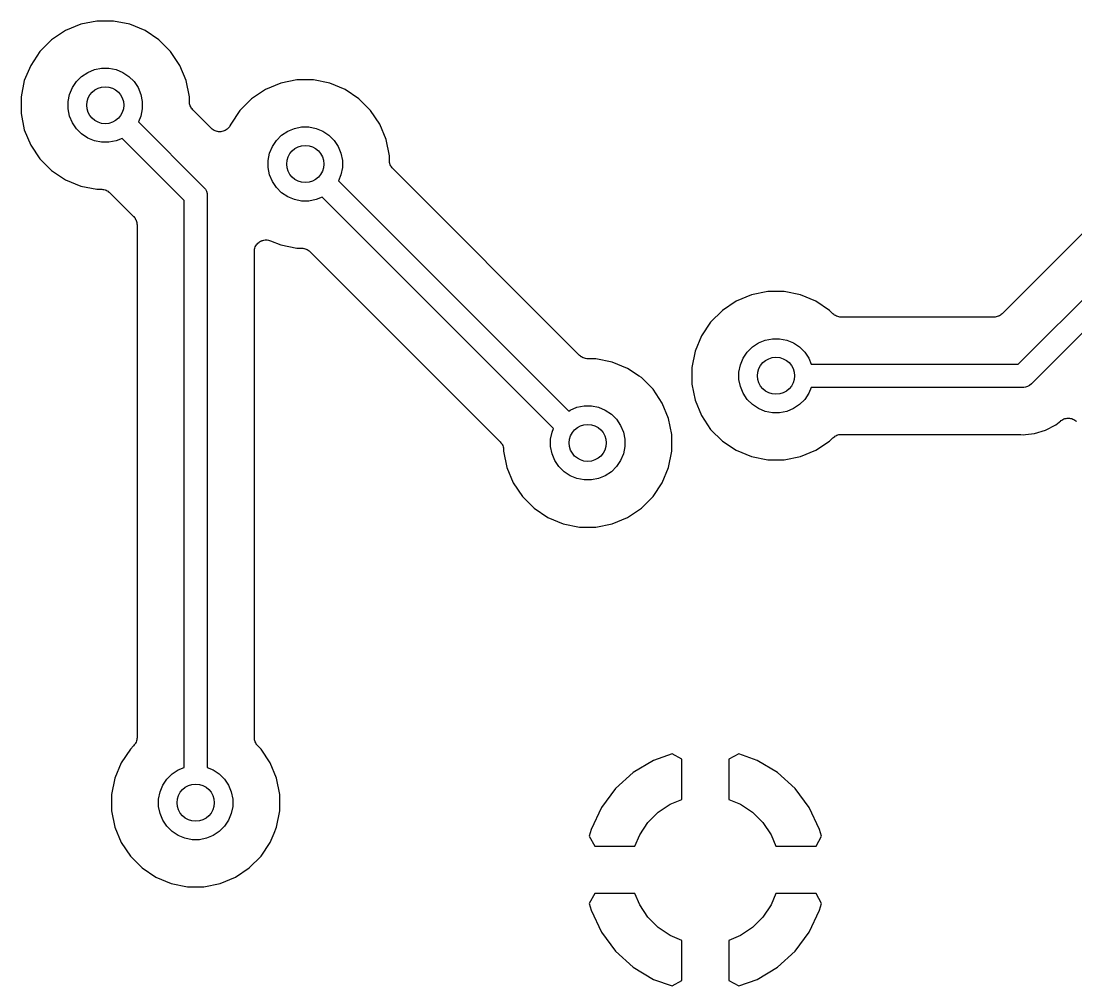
# Model space of a CAD drawing. Extents: x 19 to 115, y -142 to -17.
# Drawn here: x 75.8 to 87.18, y -101.58 to -91.17 of the extents above; entities that cross this region are included whole.
import ezdxf

# ---------------------------------------------------------------- set-up
doc = ezdxf.new("R2010")
doc.units = 0
doc.layers.add('BLACK', color=7, linetype='CONTINUOUS')

msp = doc.modelspace()

# ---------------------------------------------------------------- linework, layer by layer
at = {"layer": 'BLACK', "linetype": 'CONTINUOUS'}
for p, q in [((76.6186, -91.167), (76.4431, -91.2019)), ((76.7974, -91.167), (76.6186, -91.167)), ((76.9729, -91.2019), (76.7974, -91.167)), ((76.2779, -91.2703), (76.1292, -91.3697)), ((76.4431, -91.2019), (76.2779, -91.2703)), ((77.1381, -91.2703), (76.9729, -91.2019)), ((77.2868, -91.3697), (77.1381, -91.2703)), ((76.1292, -91.3697), (76.0027, -91.4962)), ((77.4133, -91.4962), (77.2868, -91.3697)), ((76.0027, -91.4962), (75.9033, -91.6449)), ((77.5127, -91.6449), (77.4133, -91.4962)), ((75.9033, -91.6449), (75.8349, -91.8101)), ((76.453, -91.7643), (76.5185, -91.7205)), ((76.5185, -91.7205), (76.5913, -91.6904)), ((76.5913, -91.6904), (76.6686, -91.675)), ((76.6686, -91.675), (76.7474, -91.675)), ((76.7474, -91.675), (76.8247, -91.6904)), ((76.8247, -91.6904), (76.8975, -91.7205)), ((76.8975, -91.7205), (76.963, -91.7643)), ((77.5811, -91.8101), (77.5127, -91.6449)), ((75.8349, -91.8101), (75.8, -91.9856)), ((76.3535, -91.8855), (76.3973, -91.82)), ((76.3973, -91.82), (76.453, -91.7643)), ((76.963, -91.7643), (77.0187, -91.82)), ((77.0187, -91.82), (77.0625, -91.8855)), ((77.616, -91.9856), (77.5811, -91.8101)), ((78.6021, -91.8369), (78.4369, -91.9053)), ((78.7776, -91.802), (78.6021, -91.8369)), ((78.9564, -91.802), (78.7776, -91.802)), ((79.1319, -91.8369), (78.9564, -91.802)), ((79.2971, -91.9053), (79.1319, -91.8369)), ((76.308, -92.0356), (76.3234, -91.9583)), ((76.3234, -91.9583), (76.3535, -91.8855)), ((77.0625, -91.8855), (77.0926, -91.9583)), ((77.0926, -91.9583), (77.108, -92.0356)), ((78.4369, -91.9053), (78.2882, -92.0047)), ((79.4458, -92.0047), (79.2971, -91.9053)), ((75.8, -91.9856), (75.8, -92.1644)), ((76.308, -92.1144), (76.308, -92.0356)), ((77.108, -92.0356), (77.108, -92.1144)), ((77.616, -92.0352), (77.616, -91.9856)), ((77.6171, -92.0469), (77.616, -92.0352)), ((77.6182, -92.0586), (77.6171, -92.0469)), ((77.6184, -92.0592), (77.6182, -92.0586)), ((77.6184, -92.0599), (77.6184, -92.0592)), ((77.6218, -92.071), (77.6184, -92.0599)), ((77.6251, -92.0824), (77.6218, -92.071)), ((77.6254, -92.083), (77.6251, -92.0824)), ((77.6256, -92.0836), (77.6254, -92.083)), ((77.6311, -92.0939), (77.6256, -92.0836)), ((77.6365, -92.1044), (77.6311, -92.0939)), ((78.2882, -92.0047), (78.1617, -92.1312)), ((79.5723, -92.1312), (79.4458, -92.0047)), ((75.8, -92.1644), (75.8349, -92.3399)), ((76.3234, -92.1917), (76.308, -92.1144)), ((76.3535, -92.2645), (76.3234, -92.1917)), ((77.0926, -92.1917), (77.0659, -92.2561)), ((77.108, -92.1144), (77.0926, -92.1917)), ((77.6369, -92.1049), (77.6365, -92.1044)), ((77.6372, -92.1055), (77.6369, -92.1049)), ((77.6446, -92.1145), (77.6372, -92.1055)), ((77.652, -92.1237), (77.6446, -92.1145)), ((77.6529, -92.1247), (77.652, -92.1237)), ((77.6532, -92.125), (77.6529, -92.1247)), ((77.6529, -92.1247), (77.6529, -92.1247)), ((77.6529, -92.1247), (77.6529, -92.1247)), ((77.8535, -92.3253), (77.6532, -92.125)), ((78.1617, -92.1312), (78.0623, -92.2799)), ((79.6717, -92.2799), (79.5723, -92.1312)), ((76.3973, -92.33), (76.3535, -92.2645)), ((77.0659, -92.2561), (77.7683, -92.9585)), ((78.0402, -92.3166), (78.0325, -92.3259)), ((78.0479, -92.3074), (78.0402, -92.3166)), ((78.0481, -92.3071), (78.0479, -92.3074)), ((78.0483, -92.3069), (78.0481, -92.3071)), ((78.054, -92.2964), (78.0483, -92.3069)), ((78.0599, -92.2857), (78.054, -92.2964)), ((78.0602, -92.2851), (78.0599, -92.2857)), ((78.0606, -92.2841), (78.0602, -92.2851)), ((78.0602, -92.2851), (78.0602, -92.2851)), ((78.0602, -92.2851), (78.0602, -92.2851)), ((78.0623, -92.2799), (78.0606, -92.2841)), ((78.7503, -92.3254), (78.8276, -92.31)), ((78.8276, -92.31), (78.9064, -92.31)), ((78.9064, -92.31), (78.9837, -92.3254)), ((79.7401, -92.4451), (79.6717, -92.2799)), ((75.8349, -92.3399), (75.9033, -92.5051)), ((76.453, -92.3857), (76.3973, -92.33)), ((76.5185, -92.4295), (76.453, -92.3857)), ((76.5913, -92.4596), (76.5185, -92.4295)), ((76.8891, -92.4329), (76.8247, -92.4596)), ((77.5593, -93.103), (76.8891, -92.4329)), ((77.8628, -92.3329), (77.8535, -92.3253)), ((77.8721, -92.3406), (77.8628, -92.3329)), ((77.8724, -92.3408), (77.8721, -92.3406)), ((77.8726, -92.341), (77.8724, -92.3408)), ((77.8832, -92.3467), (77.8726, -92.341)), ((77.8939, -92.3525), (77.8832, -92.3467)), ((77.8942, -92.3526), (77.8939, -92.3525)), ((77.8945, -92.3527), (77.8942, -92.3526)), ((77.9061, -92.3563), (77.8945, -92.3527)), ((77.9175, -92.3598), (77.9061, -92.3563)), ((77.9179, -92.3599), (77.9175, -92.3598)), ((77.9182, -92.36), (77.9179, -92.3599)), ((77.9304, -92.3612), (77.9182, -92.36)), ((77.9422, -92.3625), (77.9304, -92.3612)), ((77.9425, -92.3624), (77.9422, -92.3625)), ((77.9428, -92.3625), (77.9425, -92.3624)), ((77.955, -92.3613), (77.9428, -92.3625)), ((77.9669, -92.3603), (77.955, -92.3613)), ((77.9672, -92.3602), (77.9669, -92.3603)), ((77.9675, -92.3601), (77.9672, -92.3602)), ((77.9792, -92.3566), (77.9675, -92.3601)), ((77.9907, -92.3533), (77.9792, -92.3566)), ((77.9909, -92.3532), (77.9907, -92.3533)), ((77.9913, -92.3531), (77.9909, -92.3532)), ((78.0021, -92.3474), (77.9913, -92.3531)), ((78.0126, -92.3419), (78.0021, -92.3474)), ((78.0129, -92.3417), (78.0126, -92.3419)), ((78.0132, -92.3415), (78.0129, -92.3417)), ((78.0227, -92.3338), (78.0132, -92.3415)), ((78.032, -92.3264), (78.0227, -92.3338)), ((78.0322, -92.3261), (78.032, -92.3264)), ((78.0325, -92.3259), (78.0322, -92.3261)), ((78.5563, -92.455), (78.612, -92.3993)), ((78.612, -92.3993), (78.6775, -92.3555)), ((78.6775, -92.3555), (78.7503, -92.3254)), ((78.9837, -92.3254), (79.0565, -92.3555)), ((79.0565, -92.3555), (79.122, -92.3993)), ((79.122, -92.3993), (79.1777, -92.455)), ((75.9033, -92.5051), (76.0027, -92.6538)), ((76.6686, -92.475), (76.5913, -92.4596)), ((76.7474, -92.475), (76.6686, -92.475)), ((76.8247, -92.4596), (76.7474, -92.475)), ((78.4824, -92.5933), (78.5125, -92.5205)), ((78.5125, -92.5205), (78.5563, -92.455)), ((79.1777, -92.455), (79.2215, -92.5205)), ((79.2215, -92.5205), (79.2516, -92.5933)), ((79.775, -92.6206), (79.7401, -92.4451)), ((76.0027, -92.6538), (76.1292, -92.7803)), ((78.467, -92.6706), (78.4824, -92.5933)), ((79.2516, -92.5933), (79.267, -92.6706)), ((79.775, -92.6702), (79.775, -92.6206)), ((78.467, -92.7494), (78.467, -92.6706)), ((78.4824, -92.8267), (78.467, -92.7494)), ((79.267, -92.7494), (79.2516, -92.8267)), ((79.267, -92.6706), (79.267, -92.7494)), ((79.7761, -92.6819), (79.775, -92.6702)), ((79.7772, -92.6936), (79.7761, -92.6819)), ((79.7774, -92.6942), (79.7772, -92.6936)), ((79.7774, -92.6949), (79.7774, -92.6942)), ((79.7808, -92.706), (79.7774, -92.6949)), ((79.7841, -92.7174), (79.7808, -92.706)), ((79.7844, -92.718), (79.7841, -92.7174)), ((79.7846, -92.7186), (79.7844, -92.718)), ((79.7901, -92.729), (79.7846, -92.7186)), ((79.7955, -92.7394), (79.7901, -92.729)), ((79.7959, -92.7399), (79.7955, -92.7394)), ((79.7962, -92.7405), (79.7959, -92.7399)), ((79.8036, -92.7496), (79.7962, -92.7405)), ((79.811, -92.7587), (79.8036, -92.7496)), ((79.8119, -92.7597), (79.811, -92.7587)), ((79.8122, -92.76), (79.8119, -92.7597)), ((79.8119, -92.7597), (79.8119, -92.7597)), ((79.8119, -92.7597), (79.8119, -92.7597)), ((81.828, -94.7758), (79.8122, -92.76)), ((76.1292, -92.7803), (76.2779, -92.8797)), ((76.2779, -92.8797), (76.4431, -92.9481)), ((78.5125, -92.8995), (78.4824, -92.8267)), ((79.2516, -92.8267), (79.2249, -92.8911)), ((79.2249, -92.8911), (81.7104, -95.3766)), ((76.4431, -92.9481), (76.6186, -92.983)), ((76.6186, -92.983), (76.6682, -92.983)), ((76.6682, -92.983), (76.6686, -92.983)), ((76.6686, -92.983), (76.6686, -92.983)), ((76.6686, -92.983), (76.6687, -92.983)), ((76.6687, -92.983), (76.67, -92.983)), ((76.67, -92.983), (76.6816, -92.9843)), ((76.6816, -92.9843), (76.6933, -92.9855)), ((76.6933, -92.9855), (76.6939, -92.9857)), ((76.6939, -92.9857), (76.6946, -92.9858)), ((76.6946, -92.9858), (76.7058, -92.9893)), ((76.7058, -92.9893), (76.717, -92.9928)), ((76.717, -92.9928), (76.7176, -92.9931)), ((76.7176, -92.9931), (76.7182, -92.9933)), ((76.7182, -92.9933), (76.7285, -92.9989)), ((76.7285, -92.9989), (76.7388, -93.0045)), ((76.7388, -93.0045), (76.7394, -93.0049)), ((76.7394, -93.0049), (76.7399, -93.0052)), ((76.7399, -93.0052), (76.7489, -93.0128)), ((77.7683, -92.9585), (77.7731, -92.9624)), ((77.7731, -92.9624), (77.777, -92.9672)), ((77.777, -92.9672), (77.777, -92.9672)), ((77.777, -92.9672), (77.7856, -92.9777)), ((77.7856, -92.9777), (77.7887, -92.9815)), ((77.7887, -92.9815), (77.8003, -93.0032)), ((77.8003, -93.0032), (77.8075, -93.0268)), ((78.5563, -92.965), (78.5125, -92.8995)), ((78.612, -93.0207), (78.5563, -92.965)), ((76.7489, -93.0128), (76.758, -93.0202)), ((76.758, -93.0202), (77.0141, -93.2763)), ((77.5593, -99.2238), (77.5593, -93.103)), ((77.8075, -93.0268), (77.8093, -93.0451)), ((77.8093, -93.0451), (77.8093, -93.0451)), ((77.8093, -93.0451), (77.8099, -93.0513)), ((77.8099, -93.0513), (77.8093, -93.0574)), ((77.8093, -93.0574), (77.8093, -99.2238)), ((78.6775, -93.0645), (78.612, -93.0207)), ((78.7503, -93.0946), (78.6775, -93.0645)), ((78.8276, -93.11), (78.7503, -93.0946)), ((78.9064, -93.11), (78.8276, -93.11)), ((78.9837, -93.0946), (78.9064, -93.11)), ((79.0481, -93.0679), (78.9837, -93.0946)), ((81.5462, -95.566), (79.0481, -93.0679)), ((77.0141, -93.2763), (77.0144, -93.2766)), ((77.0144, -93.2766), (77.0144, -93.2766)), ((77.0144, -93.2766), (77.0144, -93.2766)), ((77.0144, -93.2766), (77.0153, -93.2775)), ((77.0153, -93.2775), (77.0226, -93.2867)), ((77.0226, -93.2867), (77.03, -93.2958)), ((77.03, -93.2958), (77.0304, -93.2964)), ((77.0304, -93.2964), (77.0308, -93.2969)), ((77.0308, -93.2969), (77.0362, -93.3073)), ((77.0362, -93.3073), (77.0417, -93.3177)), ((77.0417, -93.3177), (77.0419, -93.3183)), ((77.0419, -93.3183), (77.0422, -93.3189)), ((77.0422, -93.3189), (77.0454, -93.3302)), ((77.0454, -93.3302), (77.0488, -93.3414)), ((77.0488, -93.3414), (77.0489, -93.3421)), ((77.0489, -93.3421), (77.0491, -93.3427)), ((77.0491, -93.3427), (77.0501, -93.3544)), ((77.0501, -93.3544), (77.0513, -93.3661)), ((77.0513, -93.3661), (77.0513, -98.9013)), ((87.2944, -93.4204), (86.389, -94.3258)), ((86.5622, -94.871), (88.0543, -93.3789)), ((78.3395, -93.5834), (78.3472, -93.5742)), ((78.3472, -93.5742), (78.3549, -93.5649)), ((78.3549, -93.5649), (78.3552, -93.5647)), ((78.3552, -93.5647), (78.3554, -93.5644)), ((78.3554, -93.5644), (78.3648, -93.5569)), ((78.3648, -93.5569), (78.3742, -93.5493)), ((78.3742, -93.5493), (78.3745, -93.5491)), ((78.3745, -93.5491), (78.3747, -93.5489)), ((78.3747, -93.5489), (78.3853, -93.5434)), ((78.3853, -93.5434), (78.3961, -93.5377)), ((78.3961, -93.5377), (78.3964, -93.5376)), ((78.3964, -93.5376), (78.3967, -93.5374)), ((78.3967, -93.5374), (78.4082, -93.534)), ((78.4082, -93.534), (78.4198, -93.5305)), ((78.4198, -93.5305), (78.4201, -93.5305)), ((78.4201, -93.5305), (78.4205, -93.5304)), ((78.4205, -93.5304), (78.4324, -93.5293)), ((78.4324, -93.5293), (78.4445, -93.5282)), ((78.4445, -93.5282), (78.4448, -93.5282)), ((78.4448, -93.5282), (78.4451, -93.5282)), ((78.4451, -93.5282), (78.4571, -93.5294)), ((78.4571, -93.5294), (78.4691, -93.5306)), ((78.4691, -93.5306), (78.4695, -93.5307)), ((78.4695, -93.5307), (78.4698, -93.5308)), ((78.4698, -93.5308), (78.4814, -93.5344)), ((78.4814, -93.5344), (78.4929, -93.5378)), ((78.4929, -93.5378), (78.6021, -93.5831)), ((88.3011, -93.4857), (86.7067, -95.08)), ((78.3173, -93.6534), (78.3186, -93.6412)), ((78.3173, -93.654), (78.3173, -93.6534)), ((78.3173, -93.6541), (78.3173, -93.654)), ((78.3173, -93.6552), (78.3173, -93.6541)), ((78.3173, -93.6541), (78.3173, -93.6541)), ((78.3173, -98.9013), (78.3173, -93.6552)), ((78.3186, -93.6412), (78.3199, -93.6294)), ((78.3199, -93.6294), (78.32, -93.6291)), ((78.32, -93.6288), (78.3237, -93.6172)), ((78.32, -93.6291), (78.32, -93.6288)), ((78.3237, -93.6172), (78.3273, -93.6058)), ((78.3273, -93.6058), (78.3274, -93.6055)), ((78.3274, -93.6055), (78.3275, -93.6051)), ((78.3275, -93.6051), (78.3333, -93.5946)), ((78.3333, -93.5946), (78.3391, -93.584)), ((78.3391, -93.584), (78.3393, -93.5837)), ((78.3393, -93.5837), (78.3395, -93.5834)), ((78.6021, -93.5831), (78.7776, -93.618)), ((78.7776, -93.618), (78.8272, -93.618)), ((78.8272, -93.618), (78.8276, -93.618)), ((78.8276, -93.618), (78.8276, -93.618)), ((78.8276, -93.618), (78.8277, -93.618)), ((78.8277, -93.618), (78.829, -93.618)), ((78.829, -93.618), (78.8406, -93.6193)), ((78.8406, -93.6193), (78.8523, -93.6205)), ((78.8523, -93.6205), (78.8529, -93.6207)), ((78.8529, -93.6207), (78.8536, -93.6208)), ((78.8536, -93.6208), (78.8648, -93.6243)), ((78.8648, -93.6243), (78.876, -93.6278)), ((78.876, -93.6278), (78.8766, -93.6281)), ((78.8766, -93.6281), (78.8772, -93.6283)), ((78.8772, -93.6283), (78.8875, -93.6339)), ((78.8875, -93.6339), (78.8978, -93.6395)), ((78.8978, -93.6395), (78.8984, -93.6399)), ((78.8984, -93.6399), (78.8989, -93.6402)), ((78.8989, -93.6402), (78.9079, -93.6477)), ((78.9079, -93.6477), (78.917, -93.6552)), ((78.917, -93.6552), (80.9698, -95.708)), ((83.6821, -94.1229), (83.5169, -94.1913)), ((83.8576, -94.088), (83.6821, -94.1229)), ((84.0364, -94.088), (83.8576, -94.088)), ((84.2119, -94.1229), (84.0364, -94.088)), ((84.3771, -94.1913), (84.2119, -94.1229)), ((83.5169, -94.1913), (83.3682, -94.2907)), ((84.5258, -94.2907), (84.3771, -94.1913)), ((83.3682, -94.2907), (83.2417, -94.4172)), ((84.5609, -94.3258), (84.5258, -94.2907)), ((84.57, -94.3332), (84.5609, -94.3258)), ((84.579, -94.3408), (84.57, -94.3332)), ((84.5795, -94.3411), (84.579, -94.3408)), ((84.5801, -94.3415), (84.5795, -94.3411)), ((84.5904, -94.3471), (84.5801, -94.3415)), ((84.6007, -94.3527), (84.5904, -94.3471)), ((84.6013, -94.3529), (84.6007, -94.3527)), ((84.6019, -94.3532), (84.6013, -94.3529)), ((84.6131, -94.3567), (84.6019, -94.3532)), ((84.6243, -94.3602), (84.6131, -94.3567)), ((84.625, -94.3603), (84.6243, -94.3602)), ((84.6256, -94.3605), (84.625, -94.3603)), ((84.6372, -94.3617), (84.6256, -94.3605)), ((84.6489, -94.363), (84.6372, -94.3617)), ((84.6502, -94.363), (84.6489, -94.363)), ((84.6503, -94.363), (84.6502, -94.363)), ((84.6507, -94.363), (84.6503, -94.363)), ((84.6503, -94.363), (84.6503, -94.363)), ((86.2992, -94.363), (84.6507, -94.363)), ((86.3109, -94.3619), (86.2992, -94.363)), ((86.3226, -94.3608), (86.3109, -94.3619)), ((86.3232, -94.3606), (86.3226, -94.3608)), ((86.3239, -94.3606), (86.3232, -94.3606)), ((86.3351, -94.3572), (86.3239, -94.3606)), ((86.3464, -94.3539), (86.3351, -94.3572)), ((86.347, -94.3536), (86.3464, -94.3539)), ((86.3476, -94.3534), (86.347, -94.3536)), ((86.358, -94.3479), (86.3476, -94.3534)), ((86.3684, -94.3425), (86.358, -94.3479)), ((86.3689, -94.3421), (86.3684, -94.3425)), ((86.3695, -94.3418), (86.3689, -94.3421)), ((86.3786, -94.3344), (86.3695, -94.3418)), ((86.3877, -94.327), (86.3786, -94.3344)), ((86.3887, -94.3261), (86.3877, -94.327)), ((86.389, -94.3258), (86.3887, -94.3261)), ((86.3887, -94.3261), (86.3887, -94.3261)), ((86.3887, -94.3261), (86.3887, -94.3261)), ((83.2417, -94.4172), (83.1423, -94.5659)), ((83.1423, -94.5659), (83.0739, -94.7311)), ((83.8303, -94.6114), (83.9076, -94.596)), ((83.9076, -94.596), (83.9864, -94.596)), ((83.9864, -94.596), (84.0637, -94.6114)), ((83.6363, -94.741), (83.692, -94.6853)), ((83.692, -94.6853), (83.7575, -94.6415)), ((83.7575, -94.6415), (83.8303, -94.6114)), ((84.0637, -94.6114), (84.1365, -94.6415)), ((84.1365, -94.6415), (84.202, -94.6853)), ((84.202, -94.6853), (84.2577, -94.741)), ((81.8371, -94.7833), (81.828, -94.7758)), ((81.8461, -94.7908), (81.8371, -94.7833)), ((81.8466, -94.7911), (81.8461, -94.7908)), ((81.8472, -94.7915), (81.8466, -94.7911)), ((81.8575, -94.7971), (81.8472, -94.7915)), ((81.8678, -94.8027), (81.8575, -94.7971)), ((81.8684, -94.8029), (81.8678, -94.8027)), ((81.869, -94.8033), (81.8684, -94.8029)), ((81.8802, -94.8067), (81.869, -94.8033)), ((81.8914, -94.8102), (81.8802, -94.8067)), ((81.8921, -94.8103), (81.8914, -94.8102)), ((81.8927, -94.8105), (81.8921, -94.8103)), ((81.9044, -94.8117), (81.8927, -94.8105)), ((81.916, -94.813), (81.9044, -94.8117)), ((81.9173, -94.813), (81.916, -94.813)), ((81.9174, -94.813), (81.9173, -94.813)), ((81.9178, -94.813), (81.9174, -94.813)), ((81.9174, -94.813), (81.9174, -94.813)), ((82.0044, -94.813), (81.9178, -94.813)), ((82.1799, -94.8479), (82.0044, -94.813)), ((83.0739, -94.7311), (83.039, -94.9066)), ((83.5624, -94.8793), (83.5925, -94.8065)), ((83.5925, -94.8065), (83.6363, -94.741)), ((84.2577, -94.741), (84.3015, -94.8065)), ((84.3015, -94.8065), (84.3282, -94.871)), ((82.3451, -94.9163), (82.1799, -94.8479)), ((82.4697, -94.9996), (82.3451, -94.9163)), ((83.039, -94.9066), (83.039, -95.0854)), ((83.547, -94.9566), (83.5624, -94.8793)), ((84.3282, -94.871), (86.5622, -94.871)), ((82.4698, -94.9997), (82.4697, -94.9996)), ((82.4938, -95.0157), (82.4698, -94.9997)), ((82.6203, -95.1422), (82.4938, -95.0157)), ((83.547, -95.0354), (83.547, -94.9566)), ((83.5624, -95.1127), (83.547, -95.0354)), ((82.7197, -95.2909), (82.6203, -95.1422)), ((83.039, -95.0854), (83.0739, -95.2609)), ((83.5925, -95.1855), (83.5624, -95.1127)), ((84.3282, -95.121), (84.3015, -95.1855)), ((86.6079, -95.121), (84.3282, -95.121)), ((86.614, -95.1216), (86.6079, -95.121)), ((86.6201, -95.121), (86.614, -95.1216)), ((86.6385, -95.1192), (86.6201, -95.121)), ((86.6201, -95.121), (86.6201, -95.121)), ((86.6621, -95.112), (86.6385, -95.1192)), ((86.6838, -95.1004), (86.6621, -95.112)), ((86.7028, -95.0848), (86.6838, -95.1004)), ((86.7067, -95.08), (86.7028, -95.0848)), ((83.0739, -95.2609), (83.1423, -95.4261)), ((83.6363, -95.251), (83.5925, -95.1855)), ((83.692, -95.3067), (83.6363, -95.251)), ((84.2577, -95.251), (84.202, -95.3067)), ((84.3015, -95.1855), (84.2577, -95.251)), ((81.7104, -95.3766), (81.7255, -95.3665)), ((81.7255, -95.3665), (81.7983, -95.3364)), ((81.7983, -95.3364), (81.8756, -95.321)), ((81.8756, -95.321), (81.9544, -95.321)), ((81.9544, -95.321), (82.0317, -95.3364)), ((82.0317, -95.3364), (82.1045, -95.3665)), ((82.1045, -95.3665), (82.17, -95.4103)), ((82.7881, -95.4562), (82.7197, -95.2909)), ((83.7575, -95.3505), (83.692, -95.3067)), ((83.8303, -95.3806), (83.7575, -95.3505)), ((83.9076, -95.396), (83.8303, -95.3806)), ((84.0637, -95.3806), (83.9864, -95.396)), ((84.1365, -95.3505), (84.0637, -95.3806)), ((84.202, -95.3067), (84.1365, -95.3505)), ((82.17, -95.4103), (82.2257, -95.466)), ((82.2257, -95.466), (82.2695, -95.5315)), ((82.823, -95.6316), (82.7881, -95.4562)), ((83.1423, -95.4261), (83.2417, -95.5748)), ((83.9864, -95.396), (83.9076, -95.396)), ((86.9674, -95.5249), (87.0199, -95.4817)), ((87.0199, -95.4817), (87.0208, -95.4811)), ((87.0208, -95.481), (87.0213, -95.4806)), ((87.0208, -95.4811), (87.0208, -95.481)), ((87.0208, -95.481), (87.0208, -95.481)), ((87.0213, -95.4806), (87.0315, -95.474)), ((87.0315, -95.474), (87.0415, -95.4674)), ((87.0415, -95.4674), (87.0418, -95.4673)), ((87.0418, -95.4673), (87.0421, -95.4671)), ((87.0421, -95.4671), (87.0533, -95.4626)), ((87.0533, -95.4626), (87.0645, -95.4581)), ((87.0645, -95.4581), (87.0648, -95.4581)), ((87.0648, -95.4581), (87.0651, -95.4579)), ((87.0651, -95.4579), (87.077, -95.4557)), ((87.077, -95.4557), (87.0888, -95.4534)), ((87.0888, -95.4534), (87.0892, -95.4534)), ((87.0892, -95.4534), (87.0895, -95.4534)), ((87.0895, -95.4534), (87.1015, -95.4535)), ((87.1015, -95.4535), (87.1136, -95.4536)), ((87.1136, -95.4536), (87.1139, -95.4536)), ((87.1139, -95.4536), (87.1143, -95.4537)), ((87.1143, -95.4537), (87.1261, -95.4561)), ((87.1261, -95.4561), (87.1379, -95.4585)), ((87.1379, -95.4585), (87.1382, -95.4587)), ((87.1382, -95.4587), (87.1385, -95.4587)), ((87.1385, -95.4587), (87.1497, -95.4635)), ((87.1497, -95.4635), (87.1608, -95.4681)), ((87.1608, -95.4681), (87.161, -95.4683)), ((87.161, -95.4683), (87.1613, -95.4684)), ((87.1613, -95.4684), (87.1712, -95.4751)), ((87.1712, -95.4751), (87.1813, -95.4819)), ((87.1813, -95.4819), (87.1816, -95.4822)), ((87.1816, -95.4822), (87.1818, -95.4824)), ((87.1818, -95.4824), (87.1903, -95.4909)), ((81.515, -95.6816), (81.5304, -95.6043)), ((81.5304, -95.6043), (81.5462, -95.566)), ((82.2695, -95.5315), (82.2996, -95.6043)), ((82.2996, -95.6043), (82.315, -95.6816)), ((83.2417, -95.5748), (83.3682, -95.7013)), ((86.639, -95.6296), (86.7381, -95.6198)), ((86.7381, -95.6198), (86.8574, -95.5836)), ((86.8574, -95.5836), (86.9674, -95.5249)), ((80.9698, -95.708), (80.9701, -95.7083)), ((80.9701, -95.7083), (80.9701, -95.7083)), ((80.9701, -95.7083), (80.9701, -95.7083)), ((80.9701, -95.7083), (80.971, -95.7093)), ((80.971, -95.7093), (80.9784, -95.7185)), ((80.9784, -95.7185), (80.9858, -95.7275)), ((80.9858, -95.7275), (80.9861, -95.7281)), ((80.9861, -95.7281), (80.9865, -95.7286)), ((80.9865, -95.7286), (80.9919, -95.7391)), ((81.515, -95.7604), (81.515, -95.6816)), ((82.315, -95.6816), (82.315, -95.7604)), ((82.823, -95.8104), (82.823, -95.6316)), ((83.3682, -95.7013), (83.5169, -95.8007)), ((84.3771, -95.8007), (84.5258, -95.7013)), ((84.5258, -95.7013), (84.5609, -95.6662)), ((84.5609, -95.6662), (84.5612, -95.6659)), ((84.5612, -95.6659), (84.5622, -95.665)), ((84.5612, -95.6659), (84.5612, -95.6659)), ((84.5612, -95.6659), (84.5612, -95.6659)), ((84.5622, -95.665), (84.5714, -95.6576)), ((84.5714, -95.6576), (84.5804, -95.6502)), ((84.5804, -95.6502), (84.581, -95.6499)), ((84.581, -95.6499), (84.5815, -95.6495)), ((84.5815, -95.6495), (84.592, -95.6441)), ((84.592, -95.6441), (84.6023, -95.6386)), ((84.6023, -95.6386), (84.603, -95.6384)), ((84.603, -95.6384), (84.6035, -95.6381)), ((84.6035, -95.6381), (84.6148, -95.6348)), ((84.6148, -95.6348), (84.626, -95.6314)), ((84.626, -95.6314), (84.6267, -95.6314)), ((84.6267, -95.6314), (84.6273, -95.6312)), ((84.6273, -95.6312), (84.639, -95.6301)), ((84.639, -95.6301), (84.6507, -95.629)), ((84.6507, -95.629), (86.5767, -95.629)), ((86.5767, -95.629), (86.5785, -95.629)), ((86.5785, -95.629), (86.5838, -95.6296)), ((86.5838, -95.6296), (86.5891, -95.6296)), ((86.5891, -95.6296), (86.614, -95.6321)), ((86.614, -95.6321), (86.6389, -95.6296)), ((86.6389, -95.6296), (86.639, -95.6296)), ((80.9919, -95.7391), (80.9974, -95.7494)), ((80.9974, -95.7494), (80.9976, -95.75)), ((80.9976, -95.75), (80.9979, -95.7506)), ((80.9979, -95.7506), (81.0012, -95.7619)), ((81.0012, -95.7619), (81.0046, -95.7731)), ((81.0046, -95.7731), (81.0046, -95.7738)), ((81.0046, -95.7738), (81.0048, -95.7744)), ((81.0048, -95.7744), (81.0059, -95.7861)), ((81.0059, -95.7861), (81.007, -95.7978)), ((81.007, -95.7978), (81.007, -95.8104)), ((81.007, -95.8104), (81.0419, -95.9859)), ((81.5304, -95.8377), (81.515, -95.7604)), ((81.5605, -95.9105), (81.5304, -95.8377)), ((82.2996, -95.8377), (82.2695, -95.9105)), ((82.315, -95.7604), (82.2996, -95.8377)), ((82.7881, -95.9859), (82.823, -95.8104)), ((83.5169, -95.8007), (83.6821, -95.8691)), ((84.2119, -95.8691), (84.3771, -95.8007)), ((81.6043, -95.976), (81.5605, -95.9105)), ((82.2695, -95.9105), (82.2257, -95.976)), ((83.6821, -95.8691), (83.8576, -95.904)), ((83.8576, -95.904), (84.0364, -95.904)), ((84.0364, -95.904), (84.2119, -95.8691)), ((81.0419, -95.9859), (81.1103, -96.1511)), ((81.66, -96.0317), (81.6043, -95.976)), ((81.7255, -96.0755), (81.66, -96.0317)), ((81.7983, -96.1056), (81.7255, -96.0755)), ((82.1045, -96.0755), (82.0317, -96.1056)), ((82.17, -96.0317), (82.1045, -96.0755)), ((82.2257, -95.976), (82.17, -96.0317)), ((82.7197, -96.1511), (82.7881, -95.9859)), ((81.1103, -96.1511), (81.2097, -96.2998)), ((81.8756, -96.121), (81.7983, -96.1056)), ((81.9544, -96.121), (81.8756, -96.121)), ((82.0317, -96.1056), (81.9544, -96.121)), ((82.6203, -96.2998), (82.7197, -96.1511)), ((81.2097, -96.2998), (81.3362, -96.4263)), ((82.4938, -96.4263), (82.6203, -96.2998)), ((81.3362, -96.4263), (81.4849, -96.5257)), ((81.4849, -96.5257), (81.6501, -96.5941)), ((82.1799, -96.5941), (82.3451, -96.5257)), ((82.3451, -96.5257), (82.4938, -96.4263)), ((81.6501, -96.5941), (81.8256, -96.629)), ((81.8256, -96.629), (82.0044, -96.629)), ((82.0044, -96.629), (82.1799, -96.5941)), ((77.0499, -98.9147), (77.0488, -98.9264)), ((77.0513, -98.9031), (77.0499, -98.9147)), ((77.0513, -98.9013), (77.0513, -98.9017)), ((77.0513, -98.9017), (77.0513, -98.9017)), ((77.0513, -98.9017), (77.0513, -98.9017)), ((77.0513, -98.9017), (77.0513, -98.9031)), ((78.3184, -98.9129), (78.3173, -98.9013)), ((78.3194, -98.9246), (78.3184, -98.9129)), ((78.3196, -98.9253), (78.3194, -98.9246)), ((76.979, -99.0262), (76.8796, -99.1749)), ((77.0141, -98.9911), (76.979, -99.0262)), ((77.0215, -98.982), (77.0141, -98.9911)), ((77.0291, -98.973), (77.0215, -98.982)), ((77.0294, -98.9724), (77.0291, -98.973)), ((77.0298, -98.9719), (77.0294, -98.9724)), ((77.0353, -98.9616), (77.0298, -98.9719)), ((77.041, -98.9513), (77.0353, -98.9616)), ((77.0412, -98.9507), (77.041, -98.9513)), ((77.0415, -98.9501), (77.0412, -98.9507)), ((77.0449, -98.9389), (77.0415, -98.9501)), ((77.0485, -98.9277), (77.0449, -98.9389)), ((77.0486, -98.927), (77.0485, -98.9277)), ((77.0488, -98.9264), (77.0486, -98.927)), ((78.3197, -98.9259), (78.3196, -98.9253)), ((78.3231, -98.9372), (78.3197, -98.9259)), ((78.3263, -98.9484), (78.3231, -98.9372)), ((78.3267, -98.949), (78.3263, -98.9484)), ((78.3268, -98.9497), (78.3267, -98.949)), ((78.3324, -98.96), (78.3268, -98.9497)), ((78.3378, -98.9704), (78.3324, -98.96)), ((78.3382, -98.971), (78.3378, -98.9704)), ((78.3385, -98.9716), (78.3382, -98.971)), ((78.3459, -98.9806), (78.3385, -98.9716)), ((78.3532, -98.9898), (78.3459, -98.9806)), ((78.3541, -98.9908), (78.3532, -98.9898)), ((78.3542, -98.9908), (78.3541, -98.9908)), ((78.3541, -98.9908), (78.3541, -98.9908)), ((78.3545, -98.9911), (78.3542, -98.9908)), ((78.3896, -99.0262), (78.3545, -98.9911)), ((78.4889, -99.1749), (78.3896, -99.0262)), ((82.6257, -99.1483), (82.4059, -99.2801)), ((82.8251, -99.0769), (82.6257, -99.1483)), ((82.931, -99.1347), (82.8251, -99.0769)), ((82.931, -99.5693), (82.931, -99.1347)), ((83.5449, -99.0769), (83.439, -99.1347)), ((83.439, -99.1347), (83.439, -99.5693)), ((83.7443, -99.1483), (83.5449, -99.0769)), ((83.9641, -99.2801), (83.7443, -99.1483)), ((76.8796, -99.1749), (76.8112, -99.3401)), ((77.4293, -99.2943), (77.4948, -99.2505)), ((77.4948, -99.2505), (77.5593, -99.2238)), ((77.8093, -99.2238), (77.8737, -99.2505)), ((77.8737, -99.2505), (77.9392, -99.2943)), ((78.5574, -99.3401), (78.4889, -99.1749)), ((76.8112, -99.3401), (76.7763, -99.5156)), ((77.3298, -99.4155), (77.3736, -99.35)), ((77.3736, -99.35), (77.4293, -99.2943)), ((77.9392, -99.2943), (77.995, -99.35)), ((77.995, -99.35), (78.0387, -99.4155)), ((78.5923, -99.5156), (78.5574, -99.3401)), ((82.4059, -99.2801), (82.2161, -99.4523)), ((84.1539, -99.4523), (83.9641, -99.2801)), ((77.2843, -99.5656), (77.2996, -99.4883)), ((77.2996, -99.4883), (77.3298, -99.4155)), ((78.0387, -99.4155), (78.0689, -99.4883)), ((78.0689, -99.4883), (78.0843, -99.5656)), ((82.2161, -99.4523), (82.0634, -99.6582)), ((84.3066, -99.6582), (84.1539, -99.4523)), ((76.7763, -99.5156), (76.7763, -99.6944)), ((77.2843, -99.6444), (77.2843, -99.5656)), ((78.0843, -99.5656), (78.0843, -99.6444)), ((78.5923, -99.6944), (78.5923, -99.5156)), ((82.8061, -99.621), (82.931, -99.5693)), ((83.439, -99.5693), (83.5639, -99.621)), ((76.7763, -99.6944), (76.8112, -99.8698)), ((77.2996, -99.7217), (77.2843, -99.6444)), ((78.0843, -99.6444), (78.0689, -99.7217)), ((78.5574, -99.8698), (78.5923, -99.6944)), ((82.0634, -99.6582), (81.9526, -99.8927)), ((82.5636, -99.82), (82.675, -99.7086)), ((82.675, -99.7086), (82.8061, -99.621)), ((83.5639, -99.621), (83.695, -99.7086)), ((83.695, -99.7086), (83.8064, -99.82)), ((84.4174, -99.8927), (84.3066, -99.6582)), ((77.3298, -99.7945), (77.2996, -99.7217)), ((77.3736, -99.86), (77.3298, -99.7945)), ((78.0387, -99.7945), (77.995, -99.86)), ((78.0689, -99.7217), (78.0387, -99.7945)), ((82.476, -99.9511), (82.5636, -99.82)), ((83.8064, -99.82), (83.894, -99.9511)), ((76.8112, -99.8698), (76.8796, -100.035)), ((77.4293, -99.9157), (77.3736, -99.86)), ((77.4948, -99.9595), (77.4293, -99.9157)), ((77.9392, -99.9157), (77.8737, -99.9595)), ((77.995, -99.86), (77.9392, -99.9157)), ((78.4889, -100.035), (78.5315, -99.9324)), ((78.5315, -99.9323), (78.5574, -99.8698)), ((78.5315, -99.9324), (78.5315, -99.9323)), ((81.9526, -99.8927), (81.9301, -99.9667)), ((84.4399, -99.9667), (84.4174, -99.8927)), ((76.8796, -100.035), (76.979, -100.184)), ((77.5676, -99.9896), (77.4948, -99.9595)), ((77.6449, -100.005), (77.5676, -99.9896)), ((77.7237, -100.005), (77.6449, -100.005)), ((77.8009, -99.9896), (77.7237, -100.005)), ((77.8737, -99.9595), (77.8009, -99.9896)), ((78.3896, -100.184), (78.4889, -100.035)), ((81.9301, -99.9667), (81.9902, -100.076)), ((82.4243, -100.076), (82.476, -99.9511)), ((83.894, -99.9511), (83.9457, -100.076)), ((84.3798, -100.076), (84.4399, -99.9667)), ((81.9902, -100.076), (82.4243, -100.076)), ((83.9457, -100.076), (84.3798, -100.076)), ((76.979, -100.184), (77.1054, -100.31)), ((78.2631, -100.31), (78.3896, -100.184)), ((77.1054, -100.31), (77.2542, -100.41)), ((78.1144, -100.41), (78.2631, -100.31)), ((77.2542, -100.41), (77.4194, -100.478)), ((77.4194, -100.478), (77.5948, -100.513)), ((77.5948, -100.513), (77.7737, -100.513)), ((77.7737, -100.513), (77.9491, -100.478)), ((77.9491, -100.478), (78.1144, -100.41)), ((81.9902, -100.584), (81.9301, -100.693)), ((82.4243, -100.584), (81.9902, -100.584)), ((82.476, -100.709), (82.4243, -100.584)), ((83.9457, -100.584), (83.894, -100.709)), ((84.3798, -100.584), (83.9457, -100.584)), ((84.4399, -100.693), (84.3798, -100.584)), ((81.9301, -100.693), (81.9526, -100.767)), ((82.5636, -100.84), (82.476, -100.709)), ((83.894, -100.709), (83.8064, -100.84)), ((84.4174, -100.767), (84.4399, -100.693)), ((81.9526, -100.767), (82.0634, -101.002)), ((82.675, -100.951), (82.5636, -100.84)), ((83.8064, -100.84), (83.695, -100.951)), ((84.3066, -101.002), (84.4174, -100.767)), ((82.8061, -101.039), (82.675, -100.951)), ((83.695, -100.951), (83.5639, -101.039)), ((82.0634, -101.002), (82.2161, -101.208)), ((82.931, -101.091), (82.8061, -101.039)), ((83.5639, -101.039), (83.439, -101.091)), ((84.1539, -101.208), (84.3066, -101.002)), ((82.931, -101.525), (82.931, -101.091)), ((83.439, -101.091), (83.439, -101.525)), ((82.2161, -101.208), (82.4059, -101.38)), ((83.9641, -101.38), (84.1539, -101.208)), ((82.4059, -101.38), (82.6257, -101.512)), ((83.7443, -101.512), (83.9641, -101.38)), ((82.6257, -101.512), (82.8251, -101.583)), ((82.8251, -101.583), (82.931, -101.525)), ((83.439, -101.525), (83.5449, -101.583)), ((83.5449, -101.583), (83.7443, -101.512))]:
    msp.add_line(p, q, dxfattribs=at)
at = {"layer": 'BLACK'}
for centre in [(76.708, -92.075), (78.867, -92.71), (83.947, -94.996), (81.915, -95.721), (77.6843, -99.605)]:
    msp.add_circle(centre, 0.2, dxfattribs=at)

doc.saveas('drawing.dxf')
